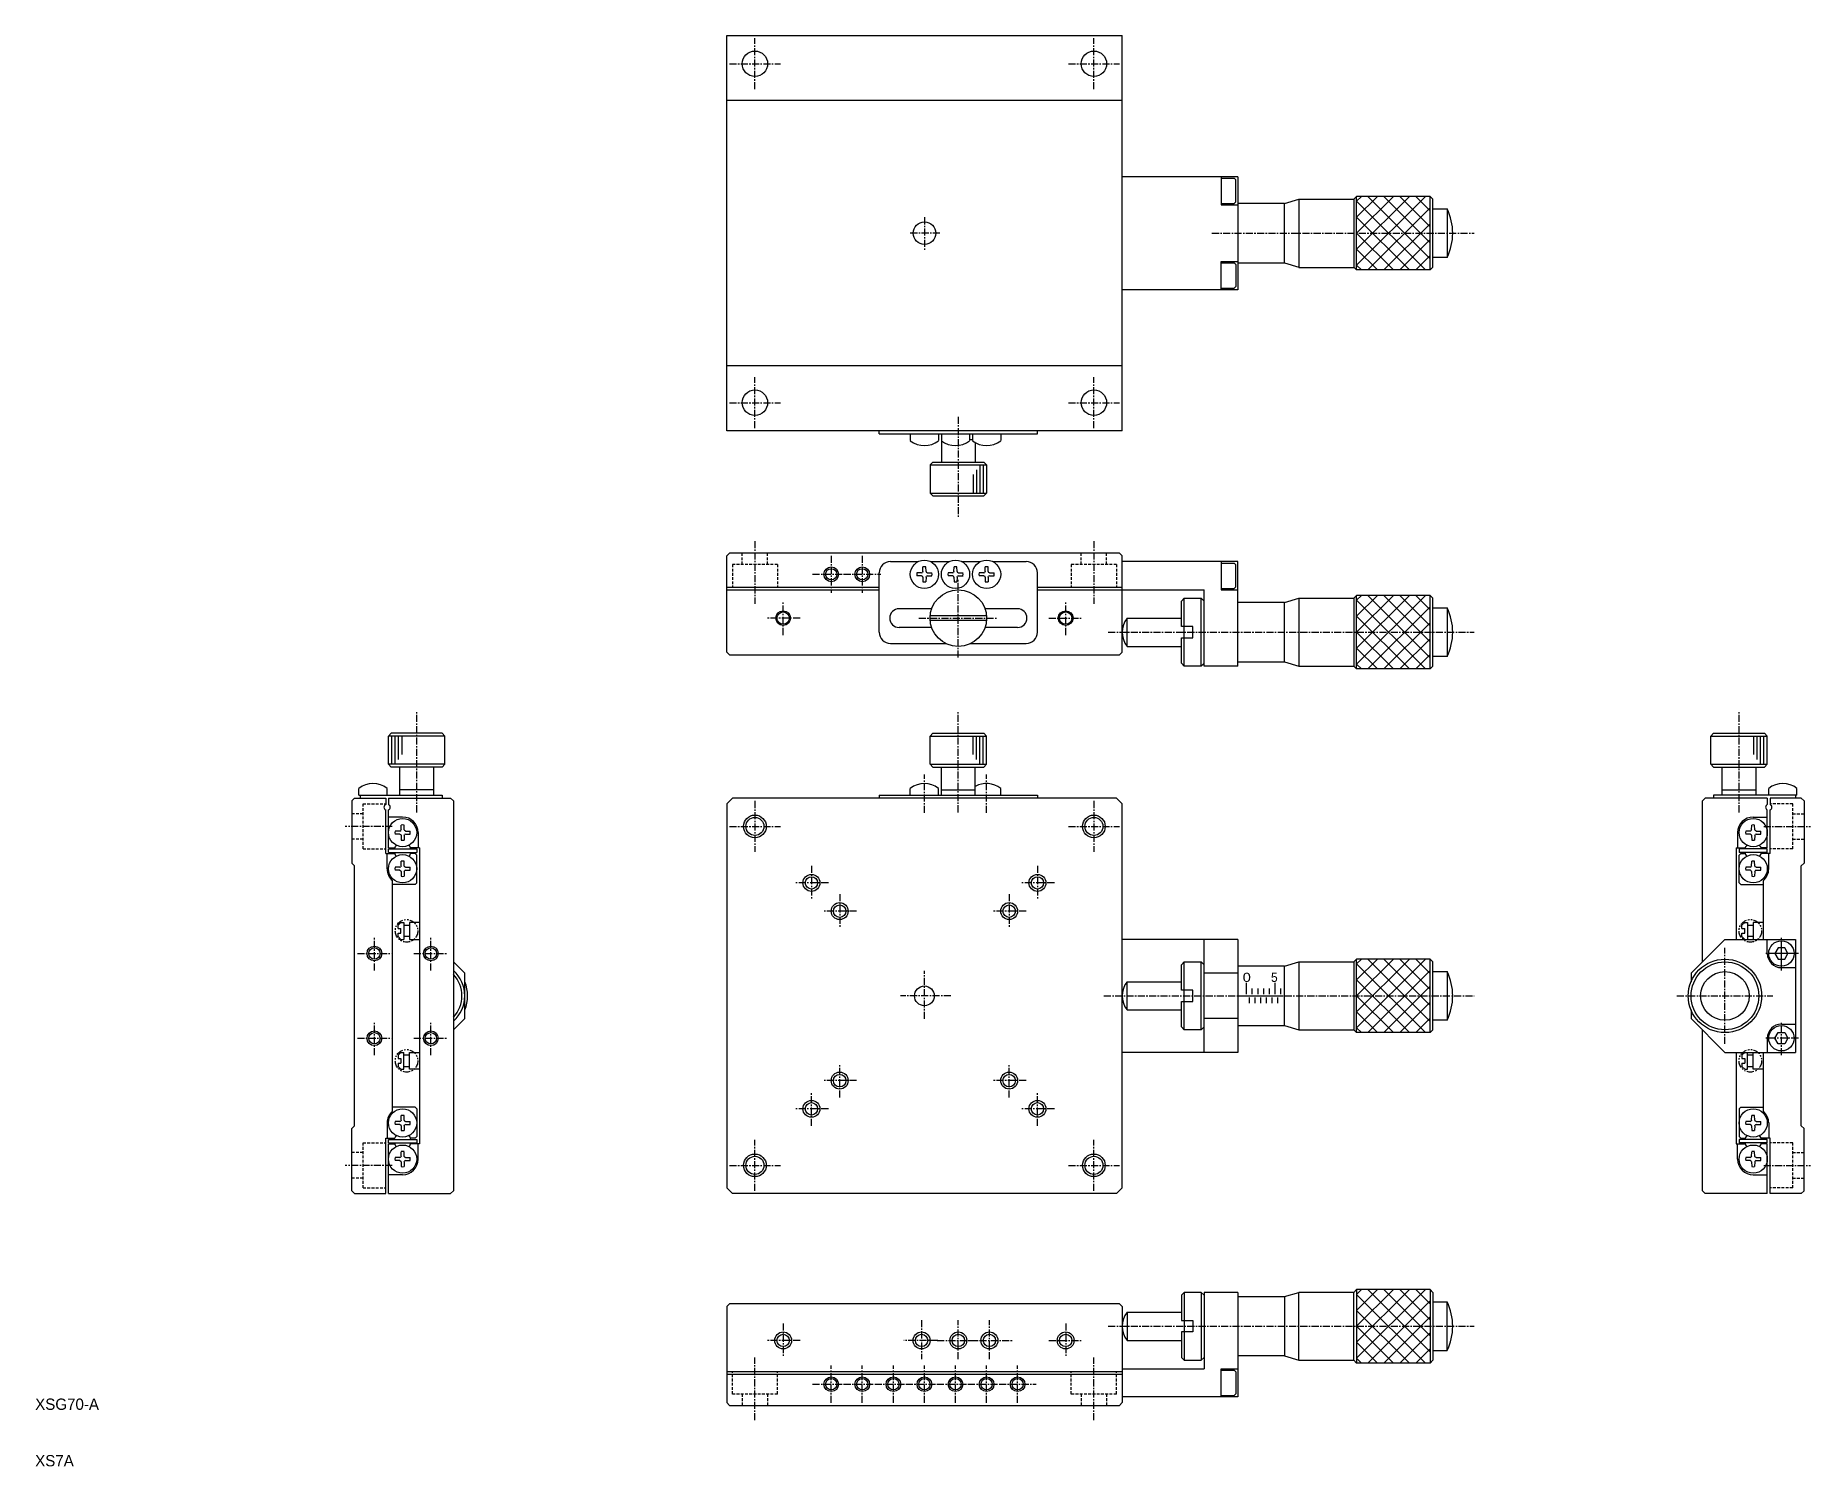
# Model space of a CAD drawing. Extents: x 5 to 319, y 5 to 258.
import ezdxf

# ---------------------------------------------------------------- set-up
doc = ezdxf.new("R2010")
doc.units = 0
for name, pattern in [('CENTER', [2, 1.25, -0.25, 0.25, -0.25]), ('DASHED', [0.75, 0.5, -0.25]), ('PHANTOM', [2.5, 1.25, -0.25, 0.25, -0.25, 0.25, -0.25])]:
    doc.linetypes.add(name, pattern=pattern)
doc.layers.get('0').update_dxf_attribs({"linetype": 'CONTINUOUS'})
doc.layers.add('CENTER', color=1, linetype='CENTER')

msp = doc.modelspace()

# ---------------------------------------------------------------- linework, layer by layer
at = {"color": 7, "linetype": 'CONTINUOUS'}
for p, q in [((127.4, 258.28), (197.4, 258.28)), ((127.4, 188.28), (127.4, 258.28)), ((197.4, 188.28), (197.4, 258.28)), ((197.4, 246.78), (127.4, 246.78)), ((217.9, 233.28), (197.4, 233.28)), ((214.9, 233.28), (214.9, 228.28)), ((214.9, 233.03), (217.2, 233.03)), ((217.2, 233.03), (217.5, 232.73)), ((217.5, 228.83), (217.5, 232.73)), ((217.9, 233.28), (217.9, 213.28)), ((238.9, 229.78), (238.4, 229.28)), ((251.9, 229.78), (238.9, 229.78)), ((238.9, 216.78), (238.9, 229.78)), ((252.4, 229.28), (251.9, 229.78)), ((251.9, 216.78), (251.9, 229.78)), ((214.9, 228.53), (217.2, 228.53)), ((214.9, 228.28), (217.9, 228.28)), ((217.5, 228.83), (217.2, 228.53)), ((226.15, 228.53), (217.9, 228.53)), ((226.15, 228.53), (228.65, 229.28)), ((226.15, 218.03), (226.15, 228.53)), ((228.65, 229.28), (228.65, 217.28)), ((228.65, 229.28), (238.4, 229.28)), ((238.4, 229.28), (238.4, 217.28)), ((252.4, 217.28), (252.4, 229.28)), ((252.4, 227.58), (254.9, 227.58)), ((254.9, 227.58), (254.9, 218.98)), ((214.9, 213.28), (214.9, 218.28)), ((214.9, 218.28), (217.9, 218.28)), ((214.9, 218.03), (217.2, 218.03)), ((217.5, 217.73), (217.2, 218.03)), ((217.5, 217.73), (217.5, 213.83)), ((217.9, 218.03), (226.15, 218.03)), ((226.15, 218.03), (228.65, 217.28)), ((228.65, 217.24), (238.4, 217.24)), ((238.4, 217.28), (238.9, 216.78)), ((251.9, 216.78), (252.4, 217.28)), ((254.9, 218.98), (252.4, 218.98)), ((217.2, 213.53), (217.5, 213.83)), ((251.9, 216.78), (238.9, 216.78)), ((217.9, 213.28), (197.4, 213.28)), ((214.9, 213.53), (217.2, 213.53)), ((197.4, 199.78), (127.4, 199.78)), ((197.4, 188.28), (127.4, 188.28)), ((154.4, 187.78), (154.4, 188.28)), ((154.4, 187.78), (182.4, 187.78)), ((159.9, 187.78), (159.9, 186.56)), ((164.9, 187.78), (164.9, 186.56)), ((165.4, 187.78), (165.4, 182.78)), ((165.4, 187.78), (165.4, 186.56)), ((170.4, 187.78), (170.4, 186.56)), ((170.4, 186.78), (170.9, 186.78)), ((170.9, 187.78), (170.9, 186.56)), ((171.4, 186.22), (171.4, 182.78)), ((175.9, 187.78), (175.9, 186.56)), ((182.4, 187.78), (182.4, 188.28)), ((163.4, 182.28), (163.9, 182.78)), ((163.4, 182.28), (163.4, 177.28)), ((163.4, 182.28), (173.4, 182.28)), ((163.9, 182.78), (172.9, 182.78)), ((172.9, 182.78), (173.4, 182.28)), ((173.4, 182.28), (173.4, 177.28)), ((163.9, 176.78), (163.4, 177.28)), ((163.4, 177.28), (173.4, 177.28)), ((163.9, 176.78), (172.9, 176.78)), ((173.4, 177.28), (172.9, 176.78)), ((127.9, 166.65), (127.4, 166.15)), ((196.9, 166.65), (127.9, 166.65)), ((196.9, 166.65), (197.4, 166.15)), ((127.4, 149.15), (127.4, 166.15)), ((156.4, 165.15), (161.31, 165.15)), ((162.13, 163.38), (162.07, 163.25)), ((162.13, 163.38), (162.14, 164.23)), ((162.68, 163.38), (162.66, 164.23)), ((162.68, 163.38), (162.74, 163.25)), ((163.49, 165.15), (166.81, 165.15)), ((167.63, 163.38), (167.57, 163.25)), ((167.63, 163.38), (167.64, 164.23)), ((168.18, 163.38), (168.16, 164.23)), ((168.18, 163.38), (168.24, 163.25)), ((168.99, 165.15), (172.31, 165.15)), ((173.13, 163.38), (173.07, 163.25)), ((173.13, 163.38), (173.14, 164.23)), ((173.68, 163.38), (173.66, 164.23)), ((173.68, 163.38), (173.74, 163.25)), ((174.49, 165.15), (180.4, 165.15)), ((197.4, 149.15), (197.4, 166.15)), ((217.9, 165.15), (197.4, 165.15)), ((214.9, 165.15), (214.9, 160.15)), ((214.9, 164.9), (217.2, 164.9)), ((217.2, 164.9), (217.5, 164.6)), ((217.5, 160.7), (217.5, 164.6)), ((217.9, 146.65), (217.9, 165.15)), ((127.4, 160.65), (154.4, 160.65)), ((154.4, 152.65), (154.4, 163.15)), ((161.9, 163.18), (161.08, 163.16)), ((161.9, 162.63), (161.08, 162.64)), ((161.9, 163.18), (162.07, 163.25)), ((161.9, 162.63), (162.07, 162.56)), ((162.13, 162.42), (162.07, 162.56)), ((162.13, 162.42), (162.14, 161.58)), ((162.68, 162.42), (162.66, 161.58)), ((162.68, 162.42), (162.74, 162.56)), ((162.9, 163.18), (162.74, 163.25)), ((162.9, 162.63), (162.74, 162.56)), ((162.9, 163.18), (163.73, 163.16)), ((162.9, 162.63), (163.73, 162.64)), ((167.4, 163.18), (166.58, 163.16)), ((167.4, 162.63), (166.58, 162.64)), ((167.4, 163.18), (167.57, 163.25)), ((167.4, 162.63), (167.57, 162.56)), ((167.63, 162.42), (167.57, 162.56)), ((167.63, 162.42), (167.64, 161.58)), ((168.18, 162.42), (168.16, 161.58)), ((168.18, 162.42), (168.24, 162.56)), ((168.4, 163.18), (168.24, 163.25)), ((168.4, 162.63), (168.24, 162.56)), ((168.4, 163.18), (169.23, 163.16)), ((168.4, 162.63), (169.23, 162.64)), ((172.9, 163.18), (172.08, 163.16)), ((172.9, 162.63), (172.08, 162.64)), ((172.9, 163.18), (173.07, 163.25)), ((172.9, 162.63), (173.07, 162.56)), ((173.13, 162.42), (173.07, 162.56)), ((173.13, 162.42), (173.14, 161.58)), ((173.68, 162.42), (173.66, 161.58)), ((173.68, 162.42), (173.74, 162.56)), ((173.9, 163.18), (173.74, 163.25)), ((173.9, 162.63), (173.74, 162.56)), ((173.9, 163.18), (174.73, 163.16)), ((173.9, 162.63), (174.73, 162.64)), ((182.4, 152.65), (182.4, 163.15)), ((182.4, 160.65), (197.4, 160.65)), ((214.9, 160.4), (217.2, 160.4)), ((217.5, 160.7), (217.2, 160.4)), ((127.4, 160.15), (154.4, 160.15)), ((182.4, 160.15), (197.4, 160.15)), ((197.4, 160.15), (211.9, 160.15)), ((207.9, 158.15), (208.4, 158.65)), ((207.9, 153.65), (207.9, 158.15)), ((208.4, 158.65), (211.4, 158.65)), ((208.4, 153.65), (208.4, 158.65)), ((211.9, 158.15), (211.4, 158.65)), ((211.4, 146.65), (211.4, 158.65)), ((211.9, 146.65), (211.9, 160.15)), ((214.9, 160.15), (217.9, 160.15)), ((226.15, 157.9), (217.9, 157.9)), ((226.15, 157.9), (228.65, 158.65)), ((226.15, 147.4), (226.15, 157.9)), ((228.65, 158.65), (228.65, 146.65)), ((228.65, 158.65), (238.4, 158.65)), ((238.9, 159.15), (238.4, 158.65)), ((238.4, 158.65), (238.4, 146.65)), ((251.9, 159.15), (238.9, 159.15)), ((238.9, 146.15), (238.9, 159.15)), ((252.4, 158.65), (251.9, 159.15)), ((251.9, 146.15), (251.9, 159.15)), ((252.4, 146.65), (252.4, 158.65)), ((163.76, 156.8), (157.9, 156.8)), ((173.39, 155.55), (163.42, 155.55)), ((173.39, 154.75), (163.42, 154.75)), ((178.9, 156.8), (173.05, 156.8)), ((198.28, 155.15), (207.9, 155.15)), ((198.28, 150.15), (198.28, 155.15)), ((252.4, 156.95), (254.9, 156.95)), ((254.9, 156.95), (254.9, 148.35)), ((163.62, 153.5), (157.9, 153.5)), ((178.9, 153.5), (173.19, 153.5)), ((209.9, 153.65), (207.9, 153.65)), ((207.9, 151.65), (209.9, 151.65)), ((207.9, 147.15), (207.9, 151.65)), ((208.4, 151.65), (208.4, 153.65)), ((208.4, 146.65), (208.4, 151.65)), ((209.9, 151.65), (209.9, 153.65)), ((127.9, 148.65), (127.4, 149.15)), ((127.9, 148.65), (196.9, 148.65)), ((156.4, 150.65), (166.22, 150.65)), ((170.58, 150.65), (180.4, 150.65)), ((197.4, 149.15), (196.9, 148.65)), ((198.28, 150.15), (207.9, 150.15)), ((254.9, 148.35), (252.4, 148.35)), ((207.9, 147.15), (208.4, 146.65)), ((211.4, 146.65), (208.4, 146.65)), ((211.4, 146.65), (211.9, 147.15)), ((217.9, 146.65), (211.9, 146.65)), ((217.9, 147.4), (226.15, 147.4)), ((226.15, 147.4), (228.65, 146.65)), ((228.65, 146.62), (238.4, 146.62)), ((238.4, 146.65), (238.9, 146.15)), ((251.9, 146.15), (238.9, 146.15)), ((251.9, 146.15), (252.4, 146.65)), ((67.54, 134.28), (68.04, 134.78)), ((67.54, 129.28), (67.54, 134.28)), ((77.54, 134.28), (67.54, 134.28)), ((77.04, 134.78), (68.04, 134.78)), ((77.04, 134.78), (77.54, 134.28)), ((77.54, 129.28), (77.54, 134.28)), ((163.9, 134.78), (163.4, 134.28)), ((163.4, 129.28), (163.4, 134.28)), ((163.4, 134.28), (173.4, 134.28)), ((163.9, 134.78), (172.9, 134.78)), ((173.4, 134.28), (172.9, 134.78)), ((173.4, 129.28), (173.4, 134.28)), ((302.09, 134.78), (301.59, 134.28)), ((301.59, 129.28), (301.59, 134.28)), ((301.59, 134.28), (311.59, 134.28)), ((302.09, 134.78), (311.09, 134.78)), ((311.59, 134.28), (311.09, 134.78)), ((311.59, 129.28), (311.59, 134.28)), ((68.04, 128.78), (67.54, 129.28)), ((77.54, 129.28), (67.54, 129.28)), ((77.54, 129.28), (77.04, 128.78)), ((163.4, 129.28), (163.9, 128.78)), ((163.4, 129.28), (173.4, 129.28)), ((172.9, 128.78), (173.4, 129.28)), ((301.59, 129.28), (302.09, 128.78)), ((301.59, 129.28), (311.59, 129.28)), ((311.09, 128.78), (311.59, 129.28)), ((77.04, 128.78), (68.04, 128.78)), ((69.54, 123.78), (69.54, 128.78)), ((75.54, 123.78), (75.54, 128.78)), ((163.9, 128.78), (172.9, 128.78)), ((165.4, 123.78), (165.4, 128.78)), ((171.4, 123.78), (171.4, 128.78)), ((302.09, 128.78), (311.09, 128.78)), ((303.59, 123.78), (303.59, 128.78)), ((309.59, 123.78), (309.59, 128.78)), ((61.54, 123.28), (61.04, 122.78)), ((61.04, 122.78), (61.04, 111.78)), ((61.54, 123.28), (67.04, 123.28)), ((62.29, 123.78), (62.29, 125)), ((62.29, 123.78), (77.04, 123.78)), ((62.54, 123.78), (62.54, 123.28)), ((67.04, 123.28), (67.04, 122.14)), ((67.29, 123.78), (67.29, 125)), ((67.54, 123.28), (67.54, 122.14)), ((67.54, 123.28), (78.54, 123.28)), ((75.54, 124.78), (69.54, 124.78)), ((77.04, 123.78), (77.04, 123.28)), ((79.04, 122.78), (78.54, 123.28)), ((79.04, 122.78), (79.04, 53.78)), ((127.4, 122.28), (128.4, 123.28)), ((196.4, 123.28), (128.4, 123.28)), ((154.4, 123.78), (182.4, 123.78)), ((154.4, 123.78), (154.4, 123.28)), ((159.9, 123.78), (159.9, 125)), ((164.9, 123.78), (164.9, 125)), ((165.4, 124.78), (171.4, 124.78)), ((175.9, 123.78), (175.9, 125)), ((182.4, 123.78), (182.4, 123.28)), ((197.4, 122.28), (196.4, 123.28)), ((300.59, 123.28), (300.09, 122.78)), ((300.09, 94.28), (300.09, 122.78)), ((311.59, 123.28), (300.59, 123.28)), ((316.84, 123.78), (302.09, 123.78)), ((302.09, 123.78), (302.09, 123.28)), ((303.59, 124.78), (309.59, 124.78)), ((311.59, 123.28), (311.59, 122.14)), ((311.84, 123.78), (311.84, 125)), ((317.59, 123.28), (312.09, 123.28)), ((312.09, 123.28), (312.09, 122.14)), ((316.59, 123.78), (316.59, 123.28)), ((316.84, 123.78), (316.84, 125)), ((317.59, 123.28), (318.09, 122.78)), ((318.09, 122.78), (318.09, 111.78)), ((67.04, 113.48), (67.04, 121.22)), ((67.54, 114.48), (67.54, 121.22)), ((70.04, 119.93), (67.54, 119.93)), ((127.4, 122.28), (127.4, 54.28)), ((197.4, 54.28), (197.4, 122.28)), ((309.09, 119.93), (311.59, 119.93)), ((311.59, 114.48), (311.59, 121.22)), ((312.09, 113.48), (312.09, 121.22)), ((69.54, 117.45), (68.72, 117.44)), ((69.54, 116.91), (68.72, 116.92)), ((69.54, 117.45), (69.71, 117.53)), ((69.54, 116.91), (69.71, 116.83)), ((69.77, 117.66), (69.71, 117.53)), ((69.77, 116.7), (69.71, 116.83)), ((69.77, 117.66), (69.78, 118.5)), ((69.77, 116.7), (69.78, 115.86)), ((70.32, 117.66), (70.3, 118.5)), ((70.32, 116.7), (70.3, 115.86)), ((70.32, 117.66), (70.38, 117.53)), ((70.32, 116.7), (70.38, 116.83)), ((70.54, 117.45), (70.38, 117.53)), ((70.54, 116.91), (70.38, 116.83)), ((70.54, 117.45), (71.37, 117.44)), ((70.54, 116.91), (71.37, 116.92)), ((72.79, 117.18), (72.79, 114.48)), ((306.34, 117.18), (306.34, 114.48)), ((308.6, 117.45), (307.77, 117.44)), ((308.6, 116.91), (307.77, 116.92)), ((308.6, 117.45), (308.76, 117.53)), ((308.6, 116.91), (308.76, 116.83)), ((308.82, 117.66), (308.76, 117.53)), ((308.82, 116.7), (308.76, 116.83)), ((308.82, 117.66), (308.83, 118.5)), ((308.82, 116.7), (308.83, 115.86)), ((309.37, 117.66), (309.35, 118.5)), ((309.37, 116.7), (309.35, 115.86)), ((309.37, 117.66), (309.43, 117.53)), ((309.37, 116.7), (309.43, 116.83)), ((309.59, 117.45), (309.43, 117.53)), ((309.59, 116.91), (309.43, 116.83)), ((309.59, 117.45), (310.42, 117.44)), ((309.59, 116.91), (310.42, 116.92)), ((67.04, 113.48), (68.63, 113.48)), ((67.29, 110.78), (67.29, 113.48)), ((67.54, 114.48), (68.63, 114.48)), ((67.54, 114.28), (72.54, 114.28)), ((67.54, 113.68), (67.54, 114.28)), ((67.54, 113.68), (72.54, 113.68)), ((73.04, 114.48), (71.46, 114.48)), ((72.24, 113.48), (71.46, 113.48)), ((72.24, 113.48), (72.54, 113.18)), ((72.54, 114.28), (72.54, 113.68)), ((72.54, 108.28), (72.54, 113.18)), ((73.04, 114.48), (73.04, 88.28)), ((306.09, 114.48), (307.68, 114.48)), ((306.09, 114.48), (306.09, 98.28)), ((311.59, 114.28), (306.59, 114.28)), ((306.59, 114.28), (306.59, 113.68)), ((311.59, 113.68), (306.59, 113.68)), ((306.89, 113.48), (306.59, 113.18)), ((306.59, 108.28), (306.59, 113.18)), ((306.89, 113.48), (307.68, 113.48)), ((311.59, 114.48), (310.51, 114.48)), ((312.09, 113.48), (310.51, 113.48)), ((311.59, 113.68), (311.59, 114.28)), ((311.84, 110.78), (311.84, 113.48)), ((61.04, 111.78), (61.54, 111.28)), ((61.54, 65.28), (61.54, 111.28)), ((69.54, 111.05), (68.72, 111.04)), ((69.54, 110.51), (68.72, 110.52)), ((69.54, 111.05), (69.71, 111.13)), ((69.54, 110.51), (69.71, 110.43)), ((69.77, 111.26), (69.71, 111.13)), ((69.77, 110.3), (69.71, 110.43)), ((69.77, 111.26), (69.78, 112.1)), ((69.77, 110.3), (69.78, 109.46)), ((70.32, 111.26), (70.3, 112.1)), ((70.32, 110.3), (70.3, 109.46)), ((70.32, 111.26), (70.38, 111.13)), ((70.32, 110.3), (70.38, 110.43)), ((70.54, 111.05), (70.38, 111.13)), ((70.54, 110.51), (70.38, 110.43)), ((70.54, 111.05), (71.37, 111.04)), ((70.54, 110.51), (71.37, 110.52)), ((308.6, 111.05), (307.77, 111.04)), ((308.6, 110.51), (307.77, 110.52)), ((308.6, 111.05), (308.76, 111.13)), ((308.6, 110.51), (308.76, 110.43)), ((308.82, 111.26), (308.76, 111.13)), ((308.82, 110.3), (308.76, 110.43)), ((308.82, 111.26), (308.83, 112.1)), ((308.82, 110.3), (308.83, 109.46)), ((309.37, 111.26), (309.35, 112.1)), ((309.37, 110.3), (309.35, 109.46)), ((309.37, 111.26), (309.43, 111.13)), ((309.37, 110.3), (309.43, 110.43)), ((309.59, 111.05), (309.43, 111.13)), ((309.59, 110.51), (309.43, 110.43)), ((309.59, 111.05), (310.42, 111.04)), ((309.59, 110.51), (310.42, 110.52)), ((318.09, 111.78), (317.59, 111.28)), ((317.59, 65.28), (317.59, 111.28)), ((68.24, 88.28), (68.24, 108.7)), ((72.24, 107.98), (68.24, 107.98)), ((72.24, 107.98), (72.54, 108.28)), ((306.89, 107.98), (306.59, 108.28)), ((306.89, 107.98), (310.89, 107.98)), ((310.89, 98.28), (310.89, 108.7)), ((69.74, 101.28), (69.24, 100.78)), ((69.24, 100.18), (69.24, 100.78)), ((69.74, 101.28), (70.24, 101.28)), ((70.24, 101.28), (70.24, 98.28)), ((70.24, 100.78), (71.24, 100.78)), ((73.04, 101.28), (71.24, 101.28)), ((71.24, 101.28), (71.24, 98.28)), ((307.59, 101.28), (307.09, 100.78)), ((307.09, 100.18), (307.09, 100.78)), ((307.59, 101.28), (308.09, 101.28)), ((308.09, 101.28), (308.09, 98.28)), ((308.09, 100.78), (309.09, 100.78)), ((310.89, 101.28), (309.09, 101.28)), ((309.09, 101.28), (309.09, 98.28)), ((69.24, 100.18), (69.74, 100.18)), ((69.24, 99.38), (69.74, 99.38)), ((69.24, 98.78), (69.24, 99.38)), ((69.74, 98.28), (69.24, 98.78)), ((69.74, 99.38), (69.74, 100.18)), ((69.74, 98.28), (70.24, 98.28)), ((71.24, 98.78), (70.24, 98.78)), ((71.24, 98.28), (73.04, 98.28)), ((75.04, 98.28), (75.04, 98.28)), ((217.9, 98.28), (197.4, 98.28)), ((211.9, 78.28), (211.9, 98.28)), ((217.9, 98.28), (217.9, 78.28)), ((298.09, 92.28), (304.09, 98.28)), ((304.09, 98.28), (316.59, 98.28)), ((307.09, 100.18), (307.59, 100.18)), ((307.09, 99.38), (307.59, 99.38)), ((307.09, 98.78), (307.09, 99.38)), ((307.59, 98.28), (307.09, 98.78)), ((307.59, 99.38), (307.59, 100.18)), ((307.59, 98.28), (308.09, 98.28)), ((309.09, 98.78), (308.09, 98.78)), ((309.09, 98.28), (310.89, 98.28)), ((311.59, 95.78), (311.59, 98.28)), ((316.59, 98.28), (316.59, 78.28)), ((79.04, 94.28), (81.04, 92.28)), ((207.9, 93.78), (208.4, 94.28)), ((208.4, 94.28), (211.4, 94.28)), ((208.4, 89.28), (208.4, 94.28)), ((211.9, 93.78), (211.4, 94.28)), ((211.4, 82.28), (211.4, 94.28)), ((226.15, 93.53), (228.65, 94.28)), ((228.65, 94.28), (228.65, 82.28)), ((228.65, 94.28), (238.4, 94.28)), ((238.9, 94.78), (238.4, 94.28)), ((238.4, 94.28), (238.4, 82.28)), ((251.9, 94.78), (238.9, 94.78)), ((238.9, 81.78), (238.9, 94.78)), ((252.4, 94.28), (251.9, 94.78)), ((251.9, 81.78), (251.9, 94.78)), ((252.4, 82.28), (252.4, 94.28)), ((313.52, 96.78), (312.94, 95.78)), ((312.94, 95.78), (313.52, 94.78)), ((314.67, 96.78), (313.52, 96.78)), ((313.52, 94.78), (314.67, 94.78)), ((315.25, 95.78), (314.67, 96.78)), ((314.67, 94.78), (315.25, 95.78)), ((81.04, 84.28), (81.04, 92.28)), ((207.9, 89.28), (207.9, 93.78)), ((217.9, 92.28), (211.9, 92.28)), ((226.15, 93.53), (217.9, 93.53)), ((226.15, 83.03), (226.15, 93.53)), ((252.4, 92.58), (254.9, 92.58)), ((254.9, 92.58), (254.9, 83.98)), ((298.09, 92.28), (298.09, 90.78)), ((314.09, 93.28), (316.59, 93.28)), ((68.24, 67.86), (68.24, 88.28)), ((73.04, 88.28), (73.04, 62.08)), ((198.28, 90.78), (207.9, 90.78)), ((198.28, 85.78), (198.28, 90.78)), ((209.9, 89.28), (207.9, 89.28)), ((208.4, 87.28), (208.4, 89.28)), ((209.9, 87.28), (209.9, 89.28)), ((198.28, 85.78), (207.9, 85.78)), ((207.9, 87.28), (209.9, 87.28)), ((207.9, 82.78), (207.9, 87.28)), ((208.4, 82.28), (208.4, 87.28)), ((298.09, 85.78), (298.09, 84.28)), ((79.04, 82.28), (81.04, 84.28)), ((207.9, 82.78), (208.4, 82.28)), ((211.4, 82.28), (208.4, 82.28)), ((211.4, 82.28), (211.9, 82.78)), ((217.9, 84.28), (211.9, 84.28)), ((217.9, 83.03), (226.15, 83.03)), ((226.15, 83.03), (228.65, 82.28)), ((228.65, 82.24), (238.4, 82.24)), ((238.4, 82.28), (238.9, 81.78)), ((251.9, 81.78), (238.9, 81.78)), ((251.9, 81.78), (252.4, 82.28)), ((254.9, 83.98), (252.4, 83.98)), ((298.09, 84.28), (304.09, 78.28)), ((300.09, 53.78), (300.09, 82.28)), ((312.94, 80.78), (313.52, 81.78)), ((313.52, 81.78), (314.67, 81.78)), ((314.09, 83.28), (316.59, 83.28)), ((314.67, 81.78), (315.25, 80.78)), ((311.59, 80.78), (311.59, 78.28)), ((313.52, 79.78), (312.94, 80.78)), ((314.67, 79.78), (313.52, 79.78)), ((315.25, 80.78), (314.67, 79.78)), ((69.74, 78.28), (69.24, 77.78)), ((69.24, 77.78), (69.24, 77.18)), ((69.24, 77.18), (69.74, 77.18)), ((69.24, 76.38), (69.74, 76.38)), ((69.24, 76.38), (69.24, 75.78)), ((69.74, 75.28), (69.24, 75.78)), ((69.74, 78.28), (70.24, 78.28)), ((69.74, 77.18), (69.74, 76.38)), ((70.24, 75.28), (70.24, 78.28)), ((71.24, 77.78), (70.24, 77.78)), ((70.24, 75.78), (71.24, 75.78)), ((71.24, 78.28), (73.04, 78.28)), ((71.24, 75.28), (71.24, 78.28)), ((75.04, 78.28), (75.04, 78.28)), ((217.9, 78.28), (197.4, 78.28)), ((304.09, 78.28), (316.59, 78.28)), ((306.09, 78.28), (306.09, 62.08)), ((307.59, 78.28), (307.09, 77.78)), ((307.09, 77.78), (307.09, 77.18)), ((307.09, 77.18), (307.59, 77.18)), ((307.09, 76.38), (307.59, 76.38)), ((307.09, 76.38), (307.09, 75.78)), ((307.59, 75.28), (307.09, 75.78)), ((307.59, 78.28), (308.09, 78.28)), ((307.59, 77.18), (307.59, 76.38)), ((308.09, 75.28), (308.09, 78.28)), ((309.09, 77.78), (308.09, 77.78)), ((308.09, 75.78), (309.09, 75.78)), ((309.09, 78.28), (310.89, 78.28)), ((309.09, 75.28), (309.09, 78.28)), ((310.89, 67.86), (310.89, 78.28)), ((69.74, 75.28), (70.24, 75.28)), ((73.04, 75.28), (71.24, 75.28)), ((307.59, 75.28), (308.09, 75.28)), ((310.89, 75.28), (309.09, 75.28)), ((72.24, 68.58), (68.24, 68.58)), ((69.54, 66.05), (68.72, 66.04)), ((69.54, 66.05), (69.71, 66.13)), ((69.77, 66.26), (69.71, 66.13)), ((69.77, 66.26), (69.78, 67.1)), ((70.32, 66.26), (70.3, 67.1)), ((70.32, 66.26), (70.38, 66.13)), ((70.54, 66.05), (70.38, 66.13)), ((70.54, 66.05), (71.37, 66.04)), ((72.24, 68.58), (72.54, 68.28)), ((72.54, 68.28), (72.54, 63.38)), ((306.89, 68.58), (306.59, 68.28)), ((306.59, 68.28), (306.59, 63.38)), ((306.89, 68.58), (310.89, 68.58)), ((308.6, 66.05), (307.77, 66.04)), ((308.6, 66.05), (308.76, 66.13)), ((308.82, 66.26), (308.76, 66.13)), ((308.82, 66.26), (308.83, 67.1)), ((309.37, 66.26), (309.35, 67.1)), ((309.37, 66.26), (309.43, 66.13)), ((309.59, 66.05), (309.43, 66.13)), ((309.59, 66.05), (310.42, 66.04)), ((61.54, 65.28), (61.04, 64.78)), ((61.04, 53.78), (61.04, 64.78)), ((67.04, 53.28), (67.04, 63.08)), ((67.04, 63.08), (68.63, 63.08)), ((67.29, 65.78), (67.29, 63.08)), ((67.54, 62.88), (72.54, 62.88)), ((67.54, 62.28), (67.54, 62.88)), ((69.54, 65.51), (68.72, 65.52)), ((69.54, 65.51), (69.71, 65.43)), ((69.77, 65.3), (69.71, 65.43)), ((69.77, 65.3), (69.78, 64.46)), ((70.32, 65.3), (70.3, 64.46)), ((70.32, 65.3), (70.38, 65.43)), ((70.54, 65.51), (70.38, 65.43)), ((70.54, 65.51), (71.37, 65.52)), ((72.24, 63.08), (71.46, 63.08)), ((72.24, 63.08), (72.54, 63.38)), ((72.54, 62.88), (72.54, 62.28)), ((306.89, 63.08), (306.59, 63.38)), ((311.59, 62.88), (306.59, 62.88)), ((306.59, 62.88), (306.59, 62.28)), ((306.89, 63.08), (307.68, 63.08)), ((308.6, 65.51), (307.77, 65.52)), ((308.6, 65.51), (308.76, 65.43)), ((308.82, 65.3), (308.76, 65.43)), ((308.82, 65.3), (308.83, 64.46)), ((309.37, 65.3), (309.35, 64.46)), ((309.37, 65.3), (309.43, 65.43)), ((309.59, 65.51), (309.43, 65.43)), ((309.59, 65.51), (310.42, 65.52)), ((312.09, 63.08), (310.51, 63.08)), ((311.59, 62.28), (311.59, 62.88)), ((311.84, 65.78), (311.84, 63.08)), ((312.09, 53.28), (312.09, 63.08)), ((317.59, 65.28), (318.09, 64.78)), ((318.09, 53.78), (318.09, 64.78)), ((67.54, 62.28), (72.54, 62.28)), ((67.54, 53.28), (67.54, 62.08)), ((67.54, 62.08), (68.63, 62.08)), ((69.54, 59.65), (69.71, 59.73)), ((69.77, 59.86), (69.71, 59.73)), ((69.77, 59.86), (69.78, 60.7)), ((70.32, 59.86), (70.3, 60.7)), ((70.32, 59.86), (70.38, 59.73)), ((70.54, 59.65), (70.38, 59.73)), ((73.04, 62.08), (71.46, 62.08)), ((72.79, 59.38), (72.79, 62.08)), ((306.09, 62.08), (307.68, 62.08)), ((306.34, 59.38), (306.34, 62.08)), ((311.59, 62.28), (306.59, 62.28)), ((308.6, 59.65), (308.76, 59.73)), ((308.82, 59.86), (308.76, 59.73)), ((308.82, 59.86), (308.83, 60.7)), ((309.37, 59.86), (309.35, 60.7)), ((309.37, 59.86), (309.43, 59.73)), ((309.59, 59.65), (309.43, 59.73)), ((311.59, 62.08), (310.51, 62.08)), ((311.59, 53.28), (311.59, 62.08)), ((70.04, 56.63), (67.54, 56.63)), ((69.54, 59.65), (68.72, 59.64)), ((69.54, 59.11), (68.72, 59.12)), ((69.54, 59.11), (69.71, 59.03)), ((69.77, 58.9), (69.71, 59.03)), ((69.77, 58.9), (69.78, 58.06)), ((70.32, 58.9), (70.3, 58.06)), ((70.32, 58.9), (70.38, 59.03)), ((70.54, 59.11), (70.38, 59.03)), ((70.54, 59.65), (71.37, 59.64)), ((70.54, 59.11), (71.37, 59.12)), ((308.6, 59.65), (307.77, 59.64)), ((308.6, 59.11), (307.77, 59.12)), ((308.6, 59.11), (308.76, 59.03)), ((308.82, 58.9), (308.76, 59.03)), ((308.82, 58.9), (308.83, 58.06)), ((309.09, 56.63), (311.59, 56.63)), ((309.37, 58.9), (309.35, 58.06)), ((309.37, 58.9), (309.43, 59.03)), ((309.59, 59.11), (309.43, 59.03)), ((309.59, 59.65), (310.42, 59.64)), ((309.59, 59.11), (310.42, 59.12)), ((61.54, 53.28), (61.04, 53.78)), ((78.54, 53.28), (79.04, 53.78)), ((128.4, 53.28), (127.4, 54.28)), ((197.4, 54.28), (196.4, 53.28)), ((300.59, 53.28), (300.09, 53.78)), ((317.59, 53.28), (318.09, 53.78)), ((61.54, 53.28), (67.04, 53.28)), ((67.54, 53.28), (78.54, 53.28)), ((196.4, 53.28), (128.4, 53.28)), ((311.59, 53.28), (300.59, 53.28)), ((317.59, 53.28), (312.09, 53.28)), ((207.9, 35.29), (208.4, 35.79)), ((207.9, 35.29), (207.9, 30.79)), ((211.4, 35.79), (208.4, 35.79)), ((208.4, 35.79), (208.4, 30.79)), ((211.4, 35.79), (211.9, 35.29)), ((211.4, 35.79), (211.4, 23.79)), ((217.9, 35.79), (211.9, 35.79)), ((211.9, 35.79), (211.9, 22.29)), ((217.9, 35.79), (217.9, 17.29)), ((217.9, 35.04), (226.15, 35.04)), ((226.15, 35.04), (228.65, 35.79)), ((226.15, 35.04), (226.15, 24.54)), ((228.65, 35.82), (238.4, 35.82)), ((228.65, 23.79), (228.65, 35.79)), ((238.4, 35.79), (238.9, 36.29)), ((238.4, 23.79), (238.4, 35.79)), ((251.9, 36.29), (238.9, 36.29)), ((238.9, 36.29), (238.9, 23.29)), ((251.9, 36.29), (252.4, 35.79)), ((251.9, 36.29), (251.9, 23.29)), ((252.4, 35.79), (252.4, 23.79)), ((127.4, 33.29), (127.9, 33.79)), ((127.4, 33.29), (127.4, 16.29)), ((196.9, 33.79), (127.9, 33.79)), ((196.9, 33.79), (197.4, 33.29)), ((197.4, 33.29), (196.9, 33.79)), ((197.4, 33.29), (197.4, 16.29)), ((198.28, 32.29), (207.9, 32.29)), ((198.28, 32.29), (198.28, 27.29)), ((254.9, 34.09), (252.4, 34.09)), ((254.9, 25.49), (254.9, 34.09)), ((207.9, 30.79), (209.9, 30.79)), ((209.9, 28.79), (207.9, 28.79)), ((207.9, 28.79), (207.9, 24.29)), ((208.4, 30.79), (208.4, 28.79)), ((208.4, 28.79), (208.4, 23.79)), ((209.9, 30.79), (209.9, 28.79)), ((198.28, 27.29), (207.9, 27.29)), ((252.4, 25.49), (254.9, 25.49)), ((197.4, 22.29), (211.9, 22.29)), ((207.9, 24.29), (208.4, 23.79)), ((208.4, 23.79), (211.4, 23.79)), ((211.9, 24.29), (211.4, 23.79)), ((214.9, 17.29), (214.9, 22.29)), ((214.9, 22.29), (217.9, 22.29)), ((214.9, 22.04), (217.2, 22.04)), ((217.5, 21.74), (217.2, 22.04)), ((226.15, 24.54), (217.9, 24.54)), ((226.15, 24.54), (228.65, 23.79)), ((228.65, 23.79), (238.4, 23.79)), ((238.9, 23.29), (238.4, 23.79)), ((251.9, 23.29), (238.9, 23.29)), ((252.4, 23.79), (251.9, 23.29)), ((127.4, 21.79), (197.4, 21.79)), ((127.4, 21.29), (197.4, 21.29)), ((217.5, 21.74), (217.5, 17.84)), ((127.9, 15.79), (127.4, 16.29)), ((127.9, 15.79), (127.4, 16.29)), ((127.9, 15.79), (196.9, 15.79)), ((197.4, 16.29), (196.9, 15.79)), ((196.9, 15.79), (197.4, 16.29)), ((196.9, 15.79), (197.4, 16.29)), ((196.9, 15.79), (197.4, 16.29)), ((217.9, 17.29), (197.4, 17.29)), ((214.9, 17.54), (217.2, 17.54)), ((217.2, 17.54), (217.5, 17.84))]:
    msp.add_line(p, q, dxfattribs=at)
at = {"color": 3, "linetype": 'CONTINUOUS'}
for p, q in [((238.9, 217.62), (251.06, 229.78)), ((238.9, 220.45), (248.23, 229.78)), ((238.9, 223.28), (245.4, 229.78)), ((238.9, 226.11), (242.57, 229.78)), ((238.9, 228.94), (239.74, 229.78)), ((251.9, 218.77), (240.89, 229.78)), ((251.9, 221.59), (243.71, 229.78)), ((251.9, 224.42), (246.54, 229.78)), ((251.9, 227.25), (249.37, 229.78)), ((251.06, 216.78), (238.9, 228.94)), ((240.89, 216.78), (251.9, 227.79)), ((248.23, 216.78), (238.9, 226.11)), ((245.4, 216.78), (238.9, 223.28)), ((243.71, 216.78), (251.9, 224.97)), ((242.57, 216.78), (238.9, 220.45)), ((246.54, 216.78), (251.9, 222.14)), ((239.74, 216.78), (238.9, 217.62)), ((249.37, 216.78), (251.9, 219.31)), ((172.2, 182.28), (172.2, 177.28)), ((172.8, 182.28), (172.8, 177.28)), ((171, 180.55), (171, 177.28)), ((171.6, 181.42), (171.6, 177.28)), ((238.9, 147), (251.06, 159.15)), ((238.9, 149.82), (248.23, 159.15)), ((238.9, 152.65), (245.4, 159.15)), ((238.9, 155.48), (242.57, 159.15)), ((238.9, 158.31), (239.74, 159.15)), ((251.06, 146.15), (238.9, 158.31)), ((251.9, 148.14), (240.89, 159.15)), ((240.89, 146.15), (251.9, 157.17)), ((251.9, 150.97), (243.71, 159.15)), ((251.9, 153.8), (246.54, 159.15)), ((251.9, 156.62), (249.37, 159.15)), ((248.23, 146.15), (238.9, 155.48)), ((243.71, 146.15), (251.9, 154.34)), ((245.4, 146.15), (238.9, 152.65)), ((246.54, 146.15), (251.9, 151.51)), ((242.57, 146.15), (238.9, 149.82)), ((249.37, 146.15), (251.9, 148.68)), ((239.74, 146.15), (238.9, 147)), ((68.14, 129.28), (68.14, 134.28)), ((68.74, 129.28), (68.74, 134.28)), ((69.34, 130.14), (69.34, 134.28)), ((69.94, 131.01), (69.94, 134.28)), ((171, 131.01), (171, 134.28)), ((171.6, 130.14), (171.6, 134.28)), ((172.2, 129.28), (172.2, 134.28)), ((172.8, 129.28), (172.8, 134.28)), ((309.19, 131.01), (309.19, 134.28)), ((309.79, 130.14), (309.79, 134.28)), ((310.39, 129.28), (310.39, 134.28)), ((310.99, 129.28), (310.99, 134.28)), ((238.9, 82.62), (251.06, 94.78)), ((238.9, 85.45), (248.23, 94.78)), ((238.9, 88.28), (245.4, 94.78)), ((238.9, 91.11), (242.57, 94.78)), ((238.9, 93.94), (239.74, 94.78)), ((251.9, 83.77), (240.89, 94.78)), ((251.9, 86.59), (243.71, 94.78)), ((251.9, 89.42), (246.54, 94.78)), ((251.9, 92.25), (249.37, 94.78)), ((251.06, 81.78), (238.9, 93.94)), ((240.89, 81.78), (251.9, 92.79)), ((217.9, 88.28), (225.9, 88.28)), ((219.4, 88.58), (219.4, 90.58)), ((219.9, 87.98), (219.9, 86.98)), ((220.4, 88.58), (220.4, 89.58)), ((220.9, 87.98), (220.9, 86.98)), ((221.4, 89.58), (221.4, 88.58)), ((221.9, 87.98), (221.9, 86.98)), ((222.4, 89.58), (222.4, 88.58)), ((222.9, 87.98), (222.9, 86.98)), ((223.4, 89.58), (223.4, 88.58)), ((223.9, 87.98), (223.9, 86.98)), ((224.4, 90.58), (224.4, 88.58)), ((224.9, 87.98), (224.9, 86.98)), ((225.4, 89.58), (225.4, 88.58)), ((248.23, 81.78), (238.9, 91.11)), ((245.4, 81.78), (238.9, 88.28)), ((243.71, 81.78), (251.9, 89.97)), ((242.57, 81.78), (238.9, 85.45)), ((246.54, 81.78), (251.9, 87.14)), ((239.74, 81.78), (238.9, 82.62)), ((249.37, 81.78), (251.9, 84.31)), ((251.06, 36.29), (238.9, 24.13)), ((248.23, 36.29), (238.9, 26.96)), ((245.4, 36.29), (238.9, 29.79)), ((242.57, 36.29), (238.9, 32.61)), ((239.74, 36.29), (238.9, 35.44)), ((238.9, 35.44), (251.06, 23.29)), ((240.89, 36.29), (251.9, 25.27)), ((243.71, 36.29), (251.9, 28.1)), ((246.54, 36.29), (251.9, 30.93)), ((249.37, 36.29), (251.9, 33.76)), ((238.9, 32.61), (248.23, 23.29)), ((251.9, 34.3), (240.89, 23.29)), ((251.9, 31.47), (243.71, 23.29)), ((238.9, 29.79), (245.4, 23.29)), ((251.9, 28.64), (246.54, 23.29)), ((238.9, 26.96), (242.57, 23.29)), ((251.9, 25.82), (249.37, 23.29)), ((238.9, 24.13), (239.74, 23.29))]:
    msp.add_line(p, q, dxfattribs=at)
at = {"color": 3, "linetype": 'DASHED'}
for p, q in [((130.15, 164.65), (130.15, 166.65)), ((134.65, 164.65), (134.65, 166.65)), ((190.15, 164.65), (190.15, 166.65)), ((194.65, 164.65), (194.65, 166.65)), ((136.4, 164.65), (128.4, 164.65)), ((128.4, 164.65), (128.4, 160.65)), ((136.4, 164.65), (136.4, 160.65)), ((196.4, 164.65), (188.4, 164.65)), ((188.4, 164.65), (188.4, 160.65)), ((196.4, 164.65), (196.4, 160.65)), ((63.04, 120.53), (61.04, 120.53)), ((63.04, 114.28), (63.04, 122.28)), ((63.04, 122.28), (67.04, 122.28)), ((316.09, 122.28), (312.09, 122.28)), ((316.09, 114.28), (316.09, 122.28)), ((316.09, 120.53), (318.09, 120.53)), ((63.04, 116.03), (61.04, 116.03)), ((63.04, 114.28), (67.04, 114.28)), ((316.09, 114.28), (312.09, 114.28)), ((316.09, 116.03), (318.09, 116.03)), ((63.04, 60.53), (61.04, 60.53)), ((63.04, 54.28), (63.04, 62.28)), ((63.04, 62.28), (67.04, 62.28)), ((316.09, 62.28), (312.09, 62.28)), ((316.09, 54.28), (316.09, 62.28)), ((316.09, 60.53), (318.09, 60.53)), ((63.04, 56.03), (61.04, 56.03)), ((63.04, 54.28), (67.04, 54.28)), ((316.09, 54.28), (312.09, 54.28)), ((316.09, 56.03), (318.09, 56.03)), ((128.4, 17.79), (128.4, 21.79)), ((136.4, 17.79), (136.4, 21.79)), ((188.4, 17.79), (188.4, 21.79)), ((196.4, 17.79), (196.4, 21.79)), ((136.4, 17.79), (128.4, 17.79)), ((130.15, 17.79), (130.15, 15.79)), ((134.65, 17.79), (134.65, 15.79)), ((196.4, 17.79), (188.4, 17.79)), ((190.15, 17.79), (190.15, 15.79)), ((194.65, 17.79), (194.65, 15.79))]:
    msp.add_line(p, q, dxfattribs=at)
at = {"color": 7, "linetype": 'CONTINUOUS'}
for centre, radius in [((132.4, 253.28), 2.25), ((132.4, 253.28), 2.25), ((192.4, 253.28), 2.25), ((162.4, 223.28), 2), ((132.4, 193.28), 2.25), ((192.4, 193.28), 2.25), ((145.9, 162.9), 1), ((151.4, 162.9), 1), ((162.4, 162.9), 2.5), ((167.9, 162.9), 2.5), ((173.4, 162.9), 2.5), ((168.4, 155.15), 5), ((137.4, 155.15), 1.1), ((187.4, 155.15), 1.1), ((70.04, 117.18), 2.5), ((132.4, 118.28), 1.6), ((192.4, 118.28), 1.6), ((309.09, 117.18), 2.5), ((70.04, 110.78), 2.5), ((309.09, 110.78), 2.5), ((142.4, 108.28), 1.1), ((182.4, 108.28), 1.1), ((147.4, 103.28), 1.1), ((177.4, 103.28), 1.1), ((314.09, 95.78), 2.25), ((65.04, 95.78), 1), ((75.04, 95.78), 1), ((304.09, 88.28), 6.5), ((304.09, 88.28), 6), ((304.09, 88.28), 4.3), ((162.4, 88.28), 1.75), ((65.04, 80.78), 1), ((75.04, 80.78), 1), ((314.09, 80.78), 2.25), ((147.4, 73.28), 1.1), ((177.4, 73.28), 1.1), ((142.4, 68.28), 1.1), ((182.4, 68.28), 1.1), ((70.04, 65.78), 2.5), ((309.09, 65.78), 2.5), ((70.04, 59.38), 2.5), ((132.4, 58.28), 1.6), ((192.4, 58.28), 1.6), ((309.09, 59.38), 2.5), ((137.4, 27.29), 1.1), ((161.9, 27.29), 1.1), ((168.4, 27.29), 1.1), ((173.9, 27.29), 1.1), ((187.4, 27.29), 1.1), ((145.9, 19.54), 1), ((151.4, 19.54), 1), ((156.9, 19.54), 1), ((162.4, 19.54), 1), ((167.9, 19.54), 1), ((173.4, 19.54), 1), ((178.9, 19.54), 1)]:
    msp.add_circle(centre, radius, dxfattribs=at)
at = {"color": 3, "linetype": 'CONTINUOUS'}
for centre, radius in [((145.9, 162.9), 1.3), ((151.4, 162.9), 1.3), ((137.4, 155.15), 1.3), ((187.4, 155.15), 1.3), ((132.4, 118.28), 2), ((192.4, 118.28), 2), ((142.4, 108.28), 1.5), ((182.4, 108.28), 1.5), ((147.4, 103.28), 1.5), ((177.4, 103.28), 1.5), ((65.04, 95.78), 1.3), ((75.04, 95.78), 1.3), ((65.04, 80.78), 1.3), ((75.04, 80.78), 1.3), ((147.4, 73.28), 1.5), ((177.4, 73.28), 1.5), ((142.4, 68.28), 1.5), ((182.4, 68.28), 1.5), ((132.4, 58.28), 2), ((192.4, 58.28), 2), ((137.4, 27.29), 1.5), ((161.9, 27.29), 1.5), ((168.4, 27.29), 1.5), ((173.9, 27.29), 1.5), ((187.4, 27.29), 1.5), ((145.9, 19.54), 1.3), ((151.4, 19.54), 1.3), ((156.9, 19.54), 1.3), ((162.4, 19.54), 1.3), ((167.9, 19.54), 1.3), ((173.4, 19.54), 1.3), ((178.9, 19.54), 1.3)]:
    msp.add_circle(centre, radius, dxfattribs=at)
at = {"color": 3, "linetype": 'PHANTOM'}
for centre in [(70.74, 99.78), (308.59, 99.78), (70.74, 76.78), (308.59, 76.78)]:
    msp.add_circle(centre, 2, dxfattribs=at)
at = {"color": 7, "linetype": 'CONTINUOUS'}
for centre, radius, start, end in [((246.16, 223.28), 9.75, 333.8162, 26.1838), ((162.4, 189.68), 4, 231.3178, 308.6822), ((167.9, 189.68), 4, 231.3178, 308.6822), ((173.4, 189.68), 4, 231.3178, 308.6822), ((156.4, 163.15), 2, 90, 180), ((162.4, 162.9), 1.35, 78.8959, 101.1041), ((167.9, 162.9), 1.35, 78.8959, 101.1041), ((173.4, 162.9), 1.35, 78.8959, 101.1041), ((180.4, 163.15), 2, 0, 90), ((162.4, 162.9), 1.35, 168.8959, 191.1041), ((162.4, 162.9), 1.35, 258.8959, 281.1041), ((162.4, 162.9), 1.35, 348.8959, 11.1041), ((167.9, 162.9), 1.35, 168.8959, 191.1041), ((167.9, 162.9), 1.35, 258.8959, 281.1041), ((167.9, 162.9), 1.35, 348.8959, 11.1041), ((173.4, 162.9), 1.35, 168.8959, 191.1041), ((173.4, 162.9), 1.35, 258.8959, 281.1041), ((173.4, 162.9), 1.35, 348.8959, 11.1041), ((157.9, 155.15), 1.65, 90, 270), ((178.9, 155.15), 1.65, 270, 90), ((201.4, 152.65), 4, 141.3178, 218.6822), ((246.16, 152.65), 9.75, 333.8162, 26.1838), ((156.4, 152.65), 2, 180, 270), ((180.4, 152.65), 2, 270, 0), ((64.79, 121.88), 4, 51.3178, 128.6822), ((162.4, 121.88), 4, 51.3178, 128.6822), ((173.4, 121.88), 4, 51.3178, 120), ((314.34, 121.88), 4, 51.3178, 128.6822), ((67.24, 121.68), 0.5, 113.5782, 246.4218), ((67.34, 121.68), 0.5, 293.5782, 66.4218), ((70.04, 117.18), 2.75, 0, 90), ((309.09, 117.18), 2.75, 90, 180), ((311.79, 121.68), 0.5, 113.5782, 246.4218), ((311.89, 121.68), 0.5, 293.5782, 66.4218), ((70.04, 117.18), 1.35, 168.8959, 191.1041), ((70.04, 117.18), 1.35, 78.8959, 101.1041), ((70.04, 117.18), 1.35, 348.8959, 11.1041), ((309.09, 117.18), 1.35, 168.8959, 191.1041), ((309.09, 117.18), 1.35, 78.8959, 101.1041), ((309.09, 117.18), 1.35, 348.8959, 11.1041), ((70.04, 113.98), 1.5, 139.4584, 168.463), ((70.04, 113.98), 1.5, 191.537, 220.5416), ((70.04, 117.18), 1.35, 258.8959, 281.1041), ((70.04, 113.98), 1.5, 11.537, 40.5416), ((70.04, 113.98), 1.5, 319.4584, 348.4631), ((309.09, 113.98), 1.5, 139.4584, 168.463), ((309.09, 113.98), 1.5, 191.5369, 220.5416), ((309.09, 117.18), 1.35, 258.8959, 281.1041), ((309.09, 113.98), 1.5, 11.537, 40.5416), ((309.09, 113.98), 1.5, 319.4584, 348.463), ((70.04, 110.78), 2.75, 180, 229.1149), ((70.04, 110.78), 1.35, 168.8959, 191.1041), ((70.04, 110.78), 1.35, 78.8959, 101.1041), ((70.04, 110.78), 1.35, 348.8959, 11.1041), ((309.09, 110.78), 1.35, 168.8959, 191.1041), ((309.09, 110.78), 1.35, 78.8959, 101.1041), ((309.09, 110.78), 1.35, 348.8959, 11.1041), ((309.09, 110.78), 2.75, 310.8851, 0), ((70.04, 110.78), 1.35, 258.8959, 281.1041), ((309.09, 110.78), 1.35, 258.8959, 281.1041), ((314.09, 95.78), 2.5, 180, 270), ((75.04, 88.28), 6, 311.8103, 48.1897), ((75.04, 88.28), 5.5, 316.6583, 43.3417), ((246.16, 88.28), 9.75, 333.8162, 26.1838), ((75.04, 88.28), 6.5, 337.3801, 22.6199), ((201.4, 88.28), 4, 141.3178, 218.6822), ((314.09, 80.78), 2.5, 90, 180), ((70.04, 65.78), 2.75, 130.8851, 180), ((70.04, 65.78), 1.35, 168.8959, 191.1041), ((70.04, 65.78), 1.35, 78.8959, 101.1041), ((70.04, 65.78), 1.35, 348.8959, 11.1041), ((309.09, 65.78), 1.35, 168.8959, 191.1041), ((309.09, 65.78), 1.35, 78.8959, 101.1041), ((309.09, 65.78), 1.35, 348.8959, 11.1041), ((309.09, 65.78), 2.75, 0, 49.1149), ((70.04, 62.58), 1.5, 139.4584, 168.463), ((70.04, 65.78), 1.35, 258.8959, 281.1041), ((70.04, 62.58), 1.5, 11.537, 40.5416), ((309.09, 62.58), 1.5, 139.4584, 168.463), ((309.09, 65.78), 1.35, 258.8959, 281.1041), ((309.09, 62.58), 1.5, 11.537, 40.5416), ((70.04, 62.58), 1.5, 191.537, 220.5416), ((70.04, 59.38), 1.35, 78.8959, 101.1041), ((70.04, 62.58), 1.5, 319.4584, 348.4631), ((309.09, 62.58), 1.5, 191.5369, 220.5416), ((309.09, 59.38), 1.35, 78.8959, 101.1041), ((309.09, 62.58), 1.5, 319.4584, 348.463), ((70.04, 59.38), 1.35, 168.8959, 191.1041), ((70.04, 59.38), 1.35, 258.8959, 281.1041), ((70.04, 59.38), 2.75, 270, 0), ((70.04, 59.38), 1.35, 348.8959, 11.1041), ((309.09, 59.38), 2.75, 180, 270), ((309.09, 59.38), 1.35, 168.8959, 191.1041), ((309.09, 59.38), 1.35, 258.8959, 281.1041), ((309.09, 59.38), 1.35, 348.8959, 11.1041), ((201.4, 29.79), 4, 141.3178, 218.6822), ((246.16, 29.79), 9.75, 333.8162, 26.1838)]:
    msp.add_arc(centre, radius, start, end, dxfattribs=at)
at = {"layer": 'CENTER', "color": 1, "linetype": 'CENTER'}
for p, q in [((132.4, 248.78), (132.4, 257.78)), ((192.4, 248.78), (192.4, 257.78)), ((127.9, 253.28), (136.9, 253.28)), ((187.9, 253.28), (196.9, 253.28)), ((165.15, 223.28), (159.75, 223.28)), ((162.4, 226.1), (162.4, 220.15)), ((213.29, 223.28), (259.73, 223.28)), ((132.4, 188.78), (132.4, 197.78)), ((192.4, 188.78), (192.4, 197.78)), ((127.9, 193.28), (136.9, 193.28)), ((187.9, 193.28), (196.9, 193.28)), ((168.4, 190.8), (168.4, 172.91)), ((132.4, 168.78), (132.4, 157.65)), ((192.4, 168.78), (192.4, 157.65)), ((145.9, 166.2), (145.9, 159.6)), ((151.4, 166.2), (151.4, 159.6)), ((142.6, 162.9), (149.2, 162.9)), ((148.1, 162.9), (154.7, 162.9)), ((168.4, 148.15), (168.4, 162.15)), ((137.4, 152.15), (137.4, 158.15)), ((187.4, 152.15), (187.4, 158.15)), ((140.4, 155.15), (134.4, 155.15)), ((161.4, 155.15), (175.4, 155.15)), ((184.4, 155.15), (190.4, 155.15)), ((194.93, 152.65), (259.73, 152.65)), ((72.54, 120.76), (72.54, 138.65)), ((168.4, 120.76), (168.4, 138.65)), ((306.59, 120.76), (306.59, 138.65)), ((162.4, 120.67), (162.4, 127.49)), ((173.4, 120.67), (173.4, 127.49)), ((132.4, 122.78), (132.4, 113.78)), ((192.4, 122.78), (192.4, 113.78)), ((68.19, 118.28), (59.9, 118.28)), ((127.9, 118.28), (136.9, 118.28)), ((187.9, 118.28), (196.9, 118.28)), ((310.95, 118.28), (319.23, 118.28)), ((142.4, 111.28), (142.4, 105.28)), ((182.4, 111.28), (182.4, 105.28)), ((145.4, 108.28), (139.4, 108.28)), ((185.4, 108.28), (179.4, 108.28)), ((147.4, 106.28), (147.4, 100.28)), ((177.4, 106.28), (177.4, 100.28)), ((150.4, 103.28), (144.4, 103.28)), ((180.4, 103.28), (174.4, 103.28)), ((65.04, 92.78), (65.04, 98.78)), ((65.04, 92.78), (65.04, 98.78)), ((75.04, 92.78), (75.04, 98.78)), ((75.04, 92.78), (75.04, 98.78)), ((314.09, 92.78), (314.09, 98.78)), ((314.09, 94.04), (314.09, 97.97)), ((62.04, 95.78), (68.04, 95.78)), ((72.04, 95.78), (78.04, 95.78)), ((304.09, 79.78), (304.09, 96.78)), ((317.09, 95.78), (311.09, 95.78)), ((315.93, 95.78), (312, 95.78)), ((162.4, 84.21), (162.4, 92.7)), ((167.09, 88.28), (158.16, 88.28)), ((194.17, 88.28), (259.73, 88.28)), ((295.59, 88.28), (312.59, 88.28)), ((65.04, 77.78), (65.04, 83.78)), ((65.04, 77.78), (65.04, 83.78)), ((75.04, 77.78), (75.04, 83.78)), ((75.04, 77.78), (75.04, 83.78)), ((314.09, 77.78), (314.09, 83.78)), ((62.04, 80.78), (68.04, 80.78)), ((72.04, 80.78), (78.04, 80.78)), ((317.09, 80.78), (311.09, 80.78)), ((147.4, 70.28), (147.4, 76.28)), ((177.4, 70.28), (177.4, 76.28)), ((150.4, 73.28), (144.4, 73.28)), ((180.4, 73.28), (174.4, 73.28)), ((142.4, 65.28), (142.4, 71.28)), ((182.4, 65.28), (182.4, 71.28)), ((145.4, 68.28), (139.4, 68.28)), ((185.4, 68.28), (179.4, 68.28)), ((132.4, 53.78), (132.4, 62.78)), ((192.4, 53.78), (192.4, 62.78)), ((68.19, 58.28), (59.9, 58.28)), ((127.9, 58.28), (136.9, 58.28)), ((187.9, 58.28), (196.9, 58.28)), ((310.95, 58.28), (319.23, 58.28)), ((137.4, 30.29), (137.4, 24.29)), ((161.9, 30.9), (161.9, 23.99)), ((168.4, 23.99), (168.4, 30.9)), ((173.9, 23.99), (173.9, 30.9)), ((187.4, 30.29), (187.4, 24.29)), ((194.93, 29.79), (259.73, 29.79)), ((140.4, 27.29), (134.4, 27.29)), ((164.79, 27.29), (158.77, 27.29)), ((164.66, 27.29), (172.4, 27.29)), ((170.16, 27.29), (177.9, 27.29)), ((184.4, 27.29), (190.4, 27.29)), ((132.4, 13.16), (132.4, 24.29)), ((145.9, 16.24), (145.9, 22.84)), ((151.4, 16.24), (151.4, 22.84)), ((156.9, 16.24), (156.9, 22.84)), ((162.4, 16.24), (162.4, 22.84)), ((167.9, 16.24), (167.9, 22.84)), ((173.4, 16.24), (173.4, 22.84)), ((178.9, 16.24), (178.9, 22.84)), ((192.4, 13.16), (192.4, 24.29)), ((142.6, 19.54), (149.2, 19.54)), ((148.1, 19.54), (154.7, 19.54)), ((153.6, 19.54), (160.2, 19.54)), ((159.1, 19.54), (165.7, 19.54)), ((164.6, 19.54), (171.2, 19.54)), ((170.1, 19.54), (176.7, 19.54)), ((175.6, 19.54), (182.2, 19.54))]:
    msp.add_line(p, q, dxfattribs=at)

# ---------------------------------------------------------------- texts
at = {"color": 7, "linetype": 'CONTINUOUS', "width": 1.2}
msp.add_text('0', height=1.6, dxfattribs=at).set_placement((218.74, 90.76))
at = {"color": 7, "linetype": 'CONTINUOUS'}
for s, height, p in [('5', 1.6, (223.74, 90.76)), ('XSG70-A', 2, (5, 15)), ('XS7A', 2, (5, 5))]:
    msp.add_text(s, height=height, dxfattribs=at).set_placement(p)

doc.saveas('drawing.dxf')
